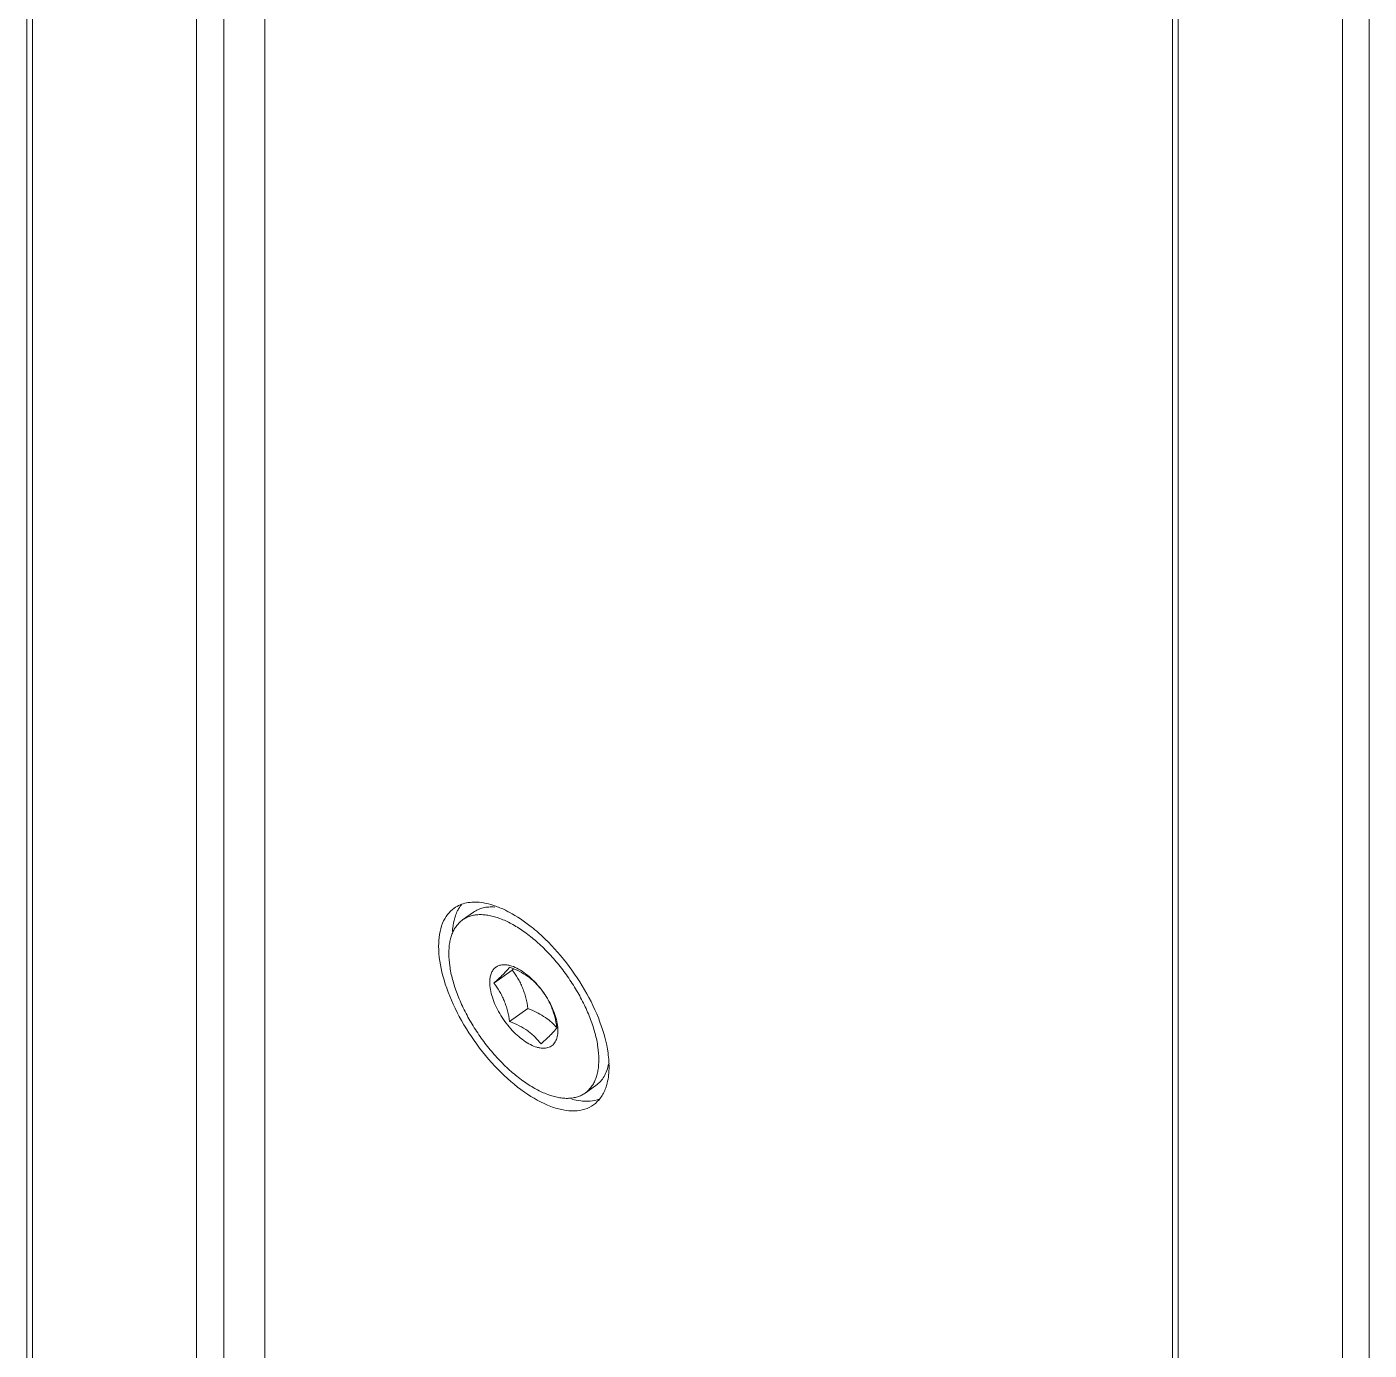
# Model space of a CAD drawing. Header units: millimetres. Extents: x 1177 to 2514, y 93 to 1038.
# Drawn here: x 2181.4 to 2258, y 643.6 to 719.1 of the extents above; entities that cross this region are included whole.
import ezdxf

# ---------------------------------------------------------------- set-up
doc = ezdxf.new("R2010")
doc.units = ezdxf.units.MM
doc.header["$LTSCALE"] = 0.1
doc.layers.get('0').update_dxf_attribs({"lineweight": 13})

msp = doc.modelspace()

# ---------------------------------------------------------------- linework, layer by layer
for p, q in [((2181.378, 429.522), (2181.378, 884.633)), ((2181.7, 884.083), (2181.7, 428.972)), ((2192.617, 877.464), (2192.617, 419.241)), ((2194.95, 875.68), (2194.951, 424.002)), ((2191.061, 419.241), (2191.061, 874.352)), ((2246.742, 838.413), (2246.742, 383.302)), ((2247.064, 837.863), (2247.064, 382.752)), ((2256.426, 373.022), (2256.425, 828.133)), ((2257.952, 376.113), (2257.952, 828.113)), ((2206.236, 668.186), (2206.858, 668.626)), ((2206.236, 668.186), (2206.858, 668.626)), ((2209.065, 665.317), (2208.018, 664.577)), ((2209.065, 665.317), (2208.018, 664.577)), ((2210.516, 664.462), (2210.513, 664.464)), ((2210.516, 664.462), (2210.513, 664.464)), ((2210.518, 664.466), (2210.516, 664.468)), ((2210.518, 664.466), (2210.516, 664.468)), ((2209.963, 663.126), (2208.917, 662.386)), ((2209.963, 663.126), (2208.917, 662.386)), ((2213.222, 658.306), (2213.844, 658.746)), ((2213.222, 658.306), (2213.844, 658.746))]:
    msp.add_line(p, q)
for centre, radius, start, end in [((2189.473, 686.881), 29.135, 312.25655, 312.4969), ((2189.473, 686.881), 29.135, 312.25655, 312.4969), ((2206.481, 660.959), 5.347, 38.71553, 40.97916), ((2206.481, 660.959), 5.347, 38.71553, 40.97916), ((2206.411, 660.902), 5.437, 37.70632, 38.71738), ((2206.411, 660.902), 5.437, 37.70632, 38.71738), ((2206.368, 660.869), 5.492, 34.79858, 37.70564), ((2206.368, 660.869), 5.492, 34.79858, 37.70564), ((2206.375, 660.874), 5.483, 34.23897, 34.7997), ((2206.375, 660.874), 5.483, 34.23897, 34.7997), ((2206.424, 660.906), 5.424, 30.48828, 34.24955), ((2206.424, 660.906), 5.424, 30.48828, 34.24955), ((2208.719, 659.508), 3.84, 41.15307, 42.27847), ((2208.719, 659.508), 3.84, 41.15307, 42.27847), ((2209.63, 659.807), 4.96, 0.01243, 1.87913), ((2209.63, 659.807), 4.96, 0.01243, 1.87913), ((2213.314, 660.55), 2.708, 266.69091, 271.07481), ((2213.314, 660.55), 2.708, 266.69091, 271.07481)]:
    msp.add_arc(centre, radius, start, end)
for points, knots in [([(2205.76, 668.859), (2205.615, 668.757), (2205.347, 668.496), (2204.953, 667.777), (2204.868, 667.127), (2204.868, 666.684)], [0, 0, 0, 0, 0.219128, 0.453021, 1, 1, 1, 1]), ([(2205.76, 668.859), (2205.615, 668.757), (2205.347, 668.496), (2204.953, 667.777), (2204.868, 667.127), (2204.868, 666.684)], [0, 0, 0, 0, 0.219128, 0.453021, 1, 1, 1, 1]), ([(2207.292, 669.176), (2207.014, 669.211), (2206.472, 669.212), (2205.964, 669.004), (2205.76, 668.859)], [0, 0, 0, 0, 0.528689, 1, 1, 1, 1]), ([(2207.292, 669.176), (2207.014, 669.211), (2206.472, 669.212), (2205.964, 669.004), (2205.76, 668.859)], [0, 0, 0, 0, 0.528689, 1, 1, 1, 1]), ([(2205.787, 668.298), (2205.798, 668.335), (2205.844, 668.478), (2205.902, 668.617), (2205.952, 668.717)], [0, 0, 0, 0, 0.257801, 1, 1, 1, 1]), ([(2205.787, 668.298), (2205.798, 668.335), (2205.844, 668.478), (2205.902, 668.617), (2205.952, 668.717)], [0, 0, 0, 0, 0.257801, 1, 1, 1, 1]), ([(2205.952, 668.717), (2205.97, 668.751), (2206.042, 668.885), (2206.129, 669.011), (2206.201, 669.097)], [0, 0, 0, 0, 0.256567, 1, 1, 1, 1]), ([(2205.952, 668.717), (2205.97, 668.751), (2206.042, 668.885), (2206.129, 669.011), (2206.201, 669.097)], [0, 0, 0, 0, 0.256567, 1, 1, 1, 1]), ([(2208.07, 668.918), (2207.955, 668.927), (2207.733, 668.929), (2207.41, 668.882), (2207.116, 668.783), (2206.939, 668.683), (2206.858, 668.626)], [0, 0, 0, 0, 0.270639, 0.524242, 0.765416, 1, 1, 1, 1]), ([(2208.07, 668.918), (2207.955, 668.927), (2207.733, 668.929), (2207.41, 668.882), (2207.116, 668.783), (2206.939, 668.683), (2206.858, 668.626)], [0, 0, 0, 0, 0.270639, 0.524242, 0.765416, 1, 1, 1, 1]), ([(2208.049, 668.996), (2207.984, 669.018), (2207.737, 669.096), (2207.482, 669.151), (2207.292, 669.176)], [0, 0, 0, 0, 0.26221, 1, 1, 1, 1]), ([(2208.049, 668.996), (2207.984, 669.018), (2207.737, 669.096), (2207.482, 669.151), (2207.292, 669.176)], [0, 0, 0, 0, 0.26221, 1, 1, 1, 1]), ([(2208.895, 668.625), (2208.824, 668.663), (2208.549, 668.803), (2208.264, 668.923), (2208.049, 668.996)], [0, 0, 0, 0, 0.261228, 1, 1, 1, 1]), ([(2208.895, 668.625), (2208.824, 668.663), (2208.549, 668.803), (2208.264, 668.923), (2208.049, 668.996)], [0, 0, 0, 0, 0.261228, 1, 1, 1, 1]), ([(2210.564, 667.445), (2210.428, 667.565), (2209.905, 668.003), (2209.337, 668.39), (2208.895, 668.625)], [0, 0, 0, 0, 0.264886, 1, 1, 1, 1]), ([(2210.564, 667.445), (2210.428, 667.565), (2209.905, 668.003), (2209.337, 668.39), (2208.895, 668.625)], [0, 0, 0, 0, 0.264886, 1, 1, 1, 1]), ([(2205.451, 666.271), (2205.451, 666.478), (2205.473, 666.782), (2205.558, 667.166), (2205.645, 667.423), (2205.757, 667.655), (2205.893, 667.861), (2206.051, 668.04), (2206.173, 668.141), (2206.236, 668.186)], [0, 0, 0, 0, 0.289417, 0.42228, 0.547849, 0.667052, 0.7811, 0.891496, 1, 1, 1, 1]), ([(2205.451, 666.271), (2205.451, 666.478), (2205.473, 666.782), (2205.558, 667.166), (2205.645, 667.423), (2205.757, 667.655), (2205.893, 667.861), (2206.051, 668.04), (2206.173, 668.141), (2206.236, 668.186)], [0, 0, 0, 0, 0.289417, 0.42228, 0.547849, 0.667052, 0.7811, 0.891496, 1, 1, 1, 1]), ([(2205.654, 667.518), (2205.659, 667.588), (2205.682, 667.85), (2205.732, 668.111), (2205.787, 668.298)], [0, 0, 0, 0, 0.26266, 1, 1, 1, 1]), ([(2205.654, 667.518), (2205.659, 667.588), (2205.682, 667.85), (2205.732, 668.111), (2205.787, 668.298)], [0, 0, 0, 0, 0.26266, 1, 1, 1, 1]), ([(2206.236, 668.186), (2206.301, 668.232), (2206.44, 668.315), (2206.669, 668.406), (2206.916, 668.464), (2207.181, 668.49), (2207.46, 668.482), (2207.864, 668.427), (2208.398, 668.272), (2209.051, 667.967), (2209.72, 667.548), (2210.389, 667.024), (2211.042, 666.408), (2211.663, 665.714), (2212.237, 664.96), (2212.75, 664.164), (2213.188, 663.346), (2213.543, 662.526), (2213.804, 661.723), (2213.966, 660.958), (2214.007, 660.458), (2214.007, 660.221)], [0, 0, 0, 0, 0.019149, 0.038649, 0.058825, 0.079954, 0.102257, 0.125894, 0.177492, 0.23509, 0.298376, 0.366617, 0.438787, 0.513656, 0.589869, 0.666009, 0.740665, 0.812489, 0.88027, 0.943005, 1, 1, 1, 1]), ([(2206.236, 668.186), (2206.301, 668.232), (2206.44, 668.315), (2206.669, 668.406), (2206.916, 668.464), (2207.181, 668.49), (2207.46, 668.482), (2207.864, 668.427), (2208.398, 668.272), (2209.051, 667.967), (2209.72, 667.548), (2210.389, 667.024), (2211.042, 666.408), (2211.663, 665.714), (2212.237, 664.96), (2212.75, 664.164), (2213.188, 663.346), (2213.543, 662.526), (2213.804, 661.723), (2213.966, 660.958), (2214.007, 660.458), (2214.007, 660.221)], [0, 0, 0, 0, 0.019149, 0.038649, 0.058825, 0.079954, 0.102257, 0.125894, 0.177492, 0.23509, 0.298376, 0.366617, 0.438787, 0.513656, 0.589869, 0.666009, 0.740665, 0.812489, 0.88027, 0.943005, 1, 1, 1, 1]), ([(2214.532, 660.595), (2214.448, 661.196), (2214.101, 662.447), (2213.229, 664.252), (2212.045, 665.969), (2211.08, 666.99), (2210.564, 667.445)], [0, 0, 0, 0, 0.225892, 0.479326, 0.743661, 1, 1, 1, 1]), ([(2214.532, 660.595), (2214.448, 661.196), (2214.101, 662.447), (2213.229, 664.252), (2212.045, 665.969), (2211.08, 666.99), (2210.564, 667.445)], [0, 0, 0, 0, 0.225892, 0.479326, 0.743661, 1, 1, 1, 1]), ([(2204.868, 666.684), (2204.868, 666.118), (2205.073, 664.893), (2205.778, 663.078), (2206.847, 661.274), (2208.181, 659.651), (2209.654, 658.361), (2210.955, 657.62), (2211.95, 657.328), (2212.609, 657.268), (2213.203, 657.359), (2213.549, 657.527), (2213.698, 657.633)], [0, 0, 0, 0, 0.119627, 0.259303, 0.410153, 0.561325, 0.701763, 0.822558, 0.87424, 0.920165, 0.961428, 1, 1, 1, 1]), ([(2204.868, 666.684), (2204.868, 666.118), (2205.073, 664.893), (2205.778, 663.078), (2206.847, 661.274), (2208.181, 659.651), (2209.654, 658.361), (2210.955, 657.62), (2211.95, 657.328), (2212.609, 657.268), (2213.203, 657.359), (2213.549, 657.527), (2213.698, 657.633)], [0, 0, 0, 0, 0.119627, 0.259303, 0.410153, 0.561325, 0.701763, 0.822558, 0.87424, 0.920165, 0.961428, 1, 1, 1, 1]), ([(2213.222, 658.306), (2213.157, 658.26), (2213.018, 658.178), (2212.789, 658.086), (2212.542, 658.028), (2212.278, 658.002), (2211.998, 658.01), (2211.594, 658.065), (2211.06, 658.221), (2210.407, 658.525), (2209.738, 658.944), (2209.069, 659.468), (2208.416, 660.084), (2207.795, 660.778), (2207.221, 661.532), (2206.709, 662.328), (2206.27, 663.146), (2205.915, 663.966), (2205.654, 664.769), (2205.492, 665.535), (2205.451, 666.034), (2205.451, 666.271)], [0, 0, 0, 0, 0.019149, 0.038649, 0.058825, 0.079954, 0.102257, 0.125894, 0.177492, 0.23509, 0.298376, 0.366617, 0.438787, 0.513656, 0.589869, 0.666009, 0.740665, 0.812489, 0.88027, 0.943005, 1, 1, 1, 1]), ([(2213.222, 658.306), (2213.157, 658.26), (2213.018, 658.178), (2212.789, 658.086), (2212.542, 658.028), (2212.278, 658.002), (2211.998, 658.01), (2211.594, 658.065), (2211.06, 658.221), (2210.407, 658.525), (2209.738, 658.944), (2209.069, 659.468), (2208.416, 660.084), (2207.795, 660.778), (2207.221, 661.532), (2206.709, 662.328), (2206.27, 663.146), (2205.915, 663.966), (2205.654, 664.769), (2205.492, 665.535), (2205.451, 666.034), (2205.451, 666.271)], [0, 0, 0, 0, 0.019149, 0.038649, 0.058825, 0.079954, 0.102257, 0.125894, 0.177492, 0.23509, 0.298376, 0.366617, 0.438787, 0.513656, 0.589869, 0.666009, 0.740665, 0.812489, 0.88027, 0.943005, 1, 1, 1, 1]), ([(2208.939, 665.582), (2208.858, 665.603), (2208.701, 665.632), (2208.472, 665.627), (2208.266, 665.572), (2208.091, 665.465), (2207.953, 665.31), (2207.854, 665.113), (2207.796, 664.878), (2207.785, 664.71), (2207.785, 664.621)], [0, 0, 0, 0, 0.13896, 0.264025, 0.378766, 0.488706, 0.600489, 0.72029, 0.852666, 1, 1, 1, 1]), ([(2208.939, 665.582), (2208.858, 665.603), (2208.701, 665.632), (2208.472, 665.627), (2208.266, 665.572), (2208.091, 665.465), (2207.953, 665.31), (2207.854, 665.113), (2207.796, 664.878), (2207.785, 664.71), (2207.785, 664.621)], [0, 0, 0, 0, 0.13896, 0.264025, 0.378766, 0.488706, 0.600489, 0.72029, 0.852666, 1, 1, 1, 1]), ([(2208.917, 665.497), (2208.879, 665.443), (2208.78, 665.318), (2208.587, 665.112), (2208.326, 664.859), (2208.127, 664.676), (2208.018, 664.577)], [0, 0, 0, 0, 0.153003, 0.370385, 0.657773, 1, 1, 1, 1]), ([(2208.917, 665.497), (2208.879, 665.443), (2208.78, 665.318), (2208.587, 665.112), (2208.326, 664.859), (2208.127, 664.676), (2208.018, 664.577)], [0, 0, 0, 0, 0.153003, 0.370385, 0.657773, 1, 1, 1, 1]), ([(2210.713, 664.227), (2210.607, 664.363), (2210.434, 664.56), (2210.172, 664.797), (2209.877, 665.024), (2209.46, 665.269), (2209.102, 665.425), (2208.917, 665.497)], [0, 0, 0, 0, 0.231544, 0.351612, 0.475091, 0.732117, 1, 1, 1, 1]), ([(2210.713, 664.227), (2210.607, 664.363), (2210.434, 664.56), (2210.172, 664.797), (2209.877, 665.024), (2209.46, 665.269), (2209.102, 665.425), (2208.917, 665.497)], [0, 0, 0, 0, 0.231544, 0.351612, 0.475091, 0.732117, 1, 1, 1, 1]), ([(2210.516, 664.468), (2210.394, 664.607), (2210.146, 664.865), (2209.747, 665.192), (2209.347, 665.437), (2209.072, 665.547), (2208.939, 665.582)], [0, 0, 0, 0, 0.283113, 0.548501, 0.788988, 1, 1, 1, 1]), ([(2210.516, 664.468), (2210.394, 664.607), (2210.146, 664.865), (2209.747, 665.192), (2209.347, 665.437), (2209.072, 665.547), (2208.939, 665.582)], [0, 0, 0, 0, 0.283113, 0.548501, 0.788988, 1, 1, 1, 1]), ([(2209.963, 663.126), (2209.932, 663.332), (2209.874, 663.638), (2209.761, 664.035), (2209.657, 664.319), (2209.534, 664.591), (2209.347, 664.93), (2209.181, 665.166), (2209.065, 665.317)], [0, 0, 0, 0, 0.260883, 0.389245, 0.515674, 0.63991, 0.761917, 1, 1, 1, 1]), ([(2209.963, 663.126), (2209.932, 663.332), (2209.874, 663.638), (2209.761, 664.035), (2209.657, 664.319), (2209.534, 664.591), (2209.347, 664.93), (2209.181, 665.166), (2209.065, 665.317)], [0, 0, 0, 0, 0.260883, 0.389245, 0.515674, 0.63991, 0.761917, 1, 1, 1, 1]), ([(2207.785, 664.621), (2207.785, 664.485), (2207.814, 664.197), (2207.927, 663.756), (2208.108, 663.297), (2208.349, 662.835), (2208.641, 662.389), (2208.974, 661.974), (2209.336, 661.607), (2209.712, 661.302), (2210.088, 661.069), (2210.402, 660.937), (2210.641, 660.88), (2210.805, 660.862), (2210.96, 660.866), (2211.103, 660.894), (2211.233, 660.945), (2211.349, 661.019), (2211.448, 661.115), (2211.561, 661.275), (2211.633, 661.473), (2211.668, 661.691), (2211.674, 661.81), (2211.674, 661.871)], [0, 0, 0, 0, 0.061235, 0.129852, 0.204517, 0.283364, 0.364218, 0.444756, 0.522683, 0.595886, 0.662619, 0.721733, 0.748357, 0.773095, 0.796141, 0.817805, 0.838519, 0.858811, 0.87926, 0.900425, 0.946581, 0.97233, 1, 1, 1, 1]), ([(2207.785, 664.621), (2207.785, 664.485), (2207.814, 664.197), (2207.927, 663.756), (2208.108, 663.297), (2208.349, 662.835), (2208.641, 662.389), (2208.974, 661.974), (2209.336, 661.607), (2209.712, 661.302), (2210.088, 661.069), (2210.402, 660.937), (2210.641, 660.88), (2210.805, 660.862), (2210.96, 660.866), (2211.103, 660.894), (2211.233, 660.945), (2211.349, 661.019), (2211.448, 661.115), (2211.561, 661.275), (2211.633, 661.473), (2211.668, 661.691), (2211.674, 661.81), (2211.674, 661.871)], [0, 0, 0, 0, 0.061235, 0.129852, 0.204517, 0.283364, 0.364218, 0.444756, 0.522683, 0.595886, 0.662619, 0.721733, 0.748357, 0.773095, 0.796141, 0.817805, 0.838519, 0.858811, 0.87926, 0.900425, 0.946581, 0.97233, 1, 1, 1, 1]), ([(2208.018, 664.577), (2208.135, 664.427), (2208.3, 664.19), (2208.487, 663.851), (2208.611, 663.579), (2208.715, 663.295), (2208.828, 662.898), (2208.886, 662.592), (2208.917, 662.386)], [0, 0, 0, 0, 0.238083, 0.360089, 0.484325, 0.610755, 0.739117, 1, 1, 1, 1]), ([(2208.018, 664.577), (2208.135, 664.427), (2208.3, 664.19), (2208.487, 663.851), (2208.611, 663.579), (2208.715, 663.295), (2208.828, 662.898), (2208.886, 662.592), (2208.917, 662.386)], [0, 0, 0, 0, 0.238083, 0.360089, 0.484325, 0.610755, 0.739117, 1, 1, 1, 1]), ([(2211.611, 662.036), (2211.58, 662.243), (2211.523, 662.549), (2211.409, 662.945), (2211.305, 663.23), (2211.182, 663.501), (2210.995, 663.84), (2210.829, 664.077), (2210.713, 664.227)], [0, 0, 0, 0, 0.260883, 0.389245, 0.515675, 0.639911, 0.761917, 1, 1, 1, 1]), ([(2211.611, 662.036), (2211.58, 662.243), (2211.523, 662.549), (2211.409, 662.945), (2211.305, 663.23), (2211.182, 663.501), (2210.995, 663.84), (2210.829, 664.077), (2210.713, 664.227)], [0, 0, 0, 0, 0.260883, 0.389245, 0.515675, 0.639911, 0.761917, 1, 1, 1, 1]), ([(2211.674, 661.871), (2211.674, 662.008), (2211.644, 662.298), (2211.529, 662.741), (2211.347, 663.203), (2211.188, 663.507), (2211.098, 663.658)], [0, 0, 0, 0, 0.216021, 0.45819, 0.721741, 1, 1, 1, 1]), ([(2211.674, 661.871), (2211.674, 662.008), (2211.644, 662.298), (2211.529, 662.741), (2211.347, 663.203), (2211.188, 663.507), (2211.098, 663.658)], [0, 0, 0, 0, 0.216021, 0.45819, 0.721741, 1, 1, 1, 1]), ([(2208.917, 662.386), (2209.102, 662.314), (2209.46, 662.158), (2209.877, 661.913), (2210.172, 661.686), (2210.434, 661.449), (2210.607, 661.251), (2210.713, 661.116)], [0, 0, 0, 0, 0.267883, 0.524909, 0.648388, 0.768456, 1, 1, 1, 1]), ([(2208.917, 662.386), (2209.102, 662.314), (2209.46, 662.158), (2209.877, 661.913), (2210.172, 661.686), (2210.434, 661.449), (2210.607, 661.251), (2210.713, 661.116)], [0, 0, 0, 0, 0.267883, 0.524909, 0.648388, 0.768456, 1, 1, 1, 1]), ([(2211.561, 662.092), (2211.46, 662.203), (2211.24, 662.417), (2210.859, 662.696), (2210.428, 662.933), (2210.121, 663.064), (2209.963, 663.126)], [0, 0, 0, 0, 0.233917, 0.478986, 0.735235, 1, 1, 1, 1]), ([(2211.561, 662.092), (2211.46, 662.203), (2211.24, 662.417), (2210.859, 662.696), (2210.428, 662.933), (2210.121, 663.064), (2209.963, 663.126)], [0, 0, 0, 0, 0.233917, 0.478986, 0.735235, 1, 1, 1, 1]), ([(2210.713, 661.116), (2210.822, 661.215), (2211.02, 661.398), (2211.282, 661.651), (2211.475, 661.857), (2211.574, 661.982), (2211.611, 662.036)], [0, 0, 0, 0, 0.342226, 0.629615, 0.846997, 1, 1, 1, 1]), ([(2210.713, 661.116), (2210.822, 661.215), (2211.02, 661.398), (2211.282, 661.651), (2211.475, 661.857), (2211.574, 661.982), (2211.611, 662.036)], [0, 0, 0, 0, 0.342226, 0.629615, 0.846997, 1, 1, 1, 1]), ([(2214.007, 660.221), (2214.007, 660.014), (2213.985, 659.71), (2213.9, 659.326), (2213.813, 659.07), (2213.701, 658.837), (2213.566, 658.631), (2213.407, 658.452), (2213.286, 658.351), (2213.222, 658.306)], [0, 0, 0, 0, 0.289417, 0.42228, 0.547849, 0.667052, 0.7811, 0.891496, 1, 1, 1, 1]), ([(2214.007, 660.221), (2214.007, 660.014), (2213.985, 659.71), (2213.9, 659.326), (2213.813, 659.07), (2213.701, 658.837), (2213.566, 658.631), (2213.407, 658.452), (2213.286, 658.351), (2213.222, 658.306)], [0, 0, 0, 0, 0.289417, 0.42228, 0.547849, 0.667052, 0.7811, 0.891496, 1, 1, 1, 1]), ([(2214.588, 659.97), (2214.586, 660.021), (2214.576, 660.23), (2214.554, 660.438), (2214.532, 660.595)], [0, 0, 0, 0, 0.242223, 1, 1, 1, 1]), ([(2214.588, 659.97), (2214.586, 660.021), (2214.576, 660.23), (2214.554, 660.438), (2214.532, 660.595)], [0, 0, 0, 0, 0.242223, 1, 1, 1, 1]), ([(2213.844, 658.746), (2213.936, 658.811), (2214.11, 658.966), (2214.318, 659.255), (2214.475, 659.599), (2214.542, 659.85), (2214.568, 659.982)], [0, 0, 0, 0, 0.230926, 0.470149, 0.724757, 1, 1, 1, 1]), ([(2213.844, 658.746), (2213.936, 658.811), (2214.11, 658.966), (2214.318, 659.255), (2214.475, 659.599), (2214.542, 659.85), (2214.568, 659.982)], [0, 0, 0, 0, 0.230926, 0.470149, 0.724757, 1, 1, 1, 1]), ([(2214.401, 658.599), (2214.433, 658.688), (2214.551, 659.081), (2214.59, 659.494), (2214.59, 659.809)], [0, 0, 0, 0, 0.231871, 1, 1, 1, 1]), ([(2214.401, 658.599), (2214.433, 658.688), (2214.551, 659.081), (2214.59, 659.494), (2214.59, 659.809)], [0, 0, 0, 0, 0.231871, 1, 1, 1, 1]), ([(2213.698, 657.633), (2213.857, 657.745), (2214.147, 658.036), (2214.33, 658.402), (2214.401, 658.599)], [0, 0, 0, 0, 0.480984, 1, 1, 1, 1]), ([(2213.698, 657.633), (2213.857, 657.745), (2214.147, 658.036), (2214.33, 658.402), (2214.401, 658.599)], [0, 0, 0, 0, 0.480984, 1, 1, 1, 1]), ([(2213.157, 657.847), (2213.101, 657.85), (2212.867, 657.87), (2212.635, 657.917), (2212.462, 657.963)], [0, 0, 0, 0, 0.238894, 1, 1, 1, 1]), ([(2213.157, 657.847), (2213.101, 657.85), (2212.867, 657.87), (2212.635, 657.917), (2212.462, 657.963)], [0, 0, 0, 0, 0.238894, 1, 1, 1, 1]), ([(2214.089, 657.977), (2214.034, 657.956), (2213.799, 657.879), (2213.551, 657.846), (2213.364, 657.843)], [0, 0, 0, 0, 0.240511, 1, 1, 1, 1]), ([(2214.089, 657.977), (2214.034, 657.956), (2213.799, 657.879), (2213.551, 657.846), (2213.364, 657.843)], [0, 0, 0, 0, 0.240511, 1, 1, 1, 1])]:
    msp.add_open_spline(points, degree=3, knots=knots)

doc.saveas('drawing.dxf')
